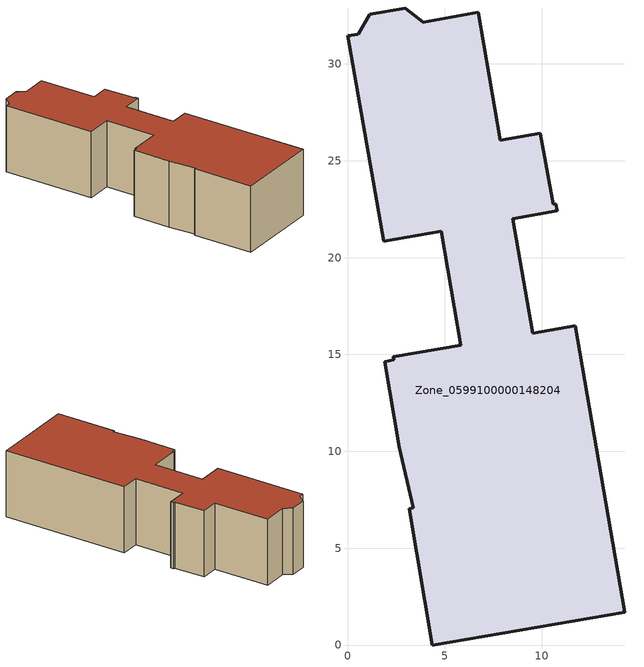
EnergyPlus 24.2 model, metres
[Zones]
Zone_0599100000148204
 floor ground (C_G): 3.39,7.08 2.65,10.22 1.91,14.62 2.36,14.73 2.34,14.89 5.82,15.47 4.81,21.37 1.86,20.86 0,31.45 0.53,31.54 1.14,32.57 2.96,32.89 3.89,32.15 6.72,32.66 7.87,26.06 9.93,26.43 10.6,22.75 10.74,22.79 10.81,22.41 8.52,22.01 9.54,16.1 11.74,16.48 14.29,1.69 4.36,0 3.18,7.04 z0
 wall outside (C_F): 3.89,32.15 2.96,32.89 1.14,32.57 0.53,31.54 0,31.45 1.86,20.86 4.81,21.37 5.82,15.47 2.34,14.89 2.36,14.73 1.91,14.62 2.65,10.22 3.39,7.08 3.18,7.04 4.36,0 14.29,1.69 11.74,16.48 9.54,16.1 8.52,22.01 10.81,22.41 10.74,22.79 10.6,22.75 9.93,26.43 7.87,26.06 6.72,32.66 3.89,32.15 z0:7.93
 roof outside (C_R): 10.81,22.41 10.74,22.79 10.6,22.75 9.93,26.43 7.87,26.06 6.72,32.66 3.89,32.15 2.96,32.89 1.14,32.57 0.53,31.54 0,31.45 1.86,20.86 4.81,21.37 5.82,15.47 2.34,14.89 2.36,14.73 1.91,14.62 2.65,10.22 3.39,7.08 3.18,7.04 4.36,0 14.29,1.69 11.74,16.48 9.54,16.1 8.52,22.01 z7.93
[BUILDING]
Pand.0599100000148204: North Axis=0; Terrain=City; Loads Convergence Tolerance Value=0.04; Temperature Convergence Tolerance Value=0.4; Solar Distribution=FullExterior; Maximum Number of Warmup Days=25; Minimum Number of Warmup Days=1
[Site:Location]
Rotterdam.The.Hague.AP_ZH_NLD Design_Conditions: Latitude=51.96; Longitude=4.45; Time Zone=1; Elevation=-4.5
[SITE:GROUNDTEMPERATURE:BUILDINGSURFACE]
18, 18, 18, 18, 18, 18, 18, 18, 18, 18, 18, 18
[MATERIAL] Thermal Absorptance=0.9; Solar Absorptance=0.7; Visible Absorptance=0.7
Name | Roughness | Thickness | Conductivity | Density | Specific Heat
G.D.1965 | MediumSmooth | 0.15 | 1 | 540 | 1210
F.D.1965 | Rough | 0.3 | 0.857143 | 1920 | 840
R.D.1965 | MediumRough | 0.2 | 0.08 | 1500 | 1000
[CONSTRUCTION]
C_G: G.D.1965
C_F: F.D.1965
C_R: R.D.1965
[ZONE]
Zone_0599100000148204: Type=1; Multiplier=1; Ceiling Height=Autocalculate; Volume=Autocalculate; Floor Area=autocalculate; Part of Total Floor Area=Yes
[ZONEINFILTRATION:DESIGNFLOWRATE]
Infil_Zone_0599100000148204: Zone or ZoneList or Space or SpaceList=Zone_0599100000148204; Schedule=AlwaysOn; Design Flow Rate Calculation Method=Flow/Area; Flow Rate per Floor Area=0.0042; Constant Term Coefficient=1; Temperature Term Coefficient=0; Velocity Term Coefficient=0; Velocity Squared Term Coefficient=0
[HVACTEMPLATE:ZONE:IDEALLOADSAIRSYSTEM]
Zone_0599100000148204: Maximum Heating Supply Air Temperature=50; Minimum Cooling Supply Air Temperature=13; Maximum Heating Supply Air Humidity Ratio=0.0156; Minimum Cooling Supply Air Humidity Ratio=0.0077; Heating Limit=NoLimit; Cooling Limit=NoLimit; Dehumidification Control Type=ConstantSensibleHeatRatio; Cooling Sensible Heat Ratio=0.7; Dehumidification Setpoint=60; Humidification Control Type=None; Humidification Setpoint=30; Outdoor Air Method=None; Outdoor Air Flow Rate per Person=0.00944; Outdoor Air Flow Rate per Zone Floor Area=0; Outdoor Air Flow Rate per Zone=0; Demand Controlled Ventilation Type=None; Outdoor Air Economizer Type=NoEconomizer; Heat Recovery Type=None; Sensible Heat Recovery Effectiveness=0.7; Latent Heat Recovery Effectiveness=0.65
[ZONECONTROL:THERMOSTAT]
ThermostatControl_Zone_0599100000148204: Zone or ZoneList=Zone_0599100000148204; Control Type Schedule=DualSetpointControlType; Control 1=Thermostat_Zone_0599100000148204; Temperature Difference Between Cutout And Setpoint=0
[THERMOSTATSETPOINT:DUALSETPOINT]
Thermostat_Zone_0599100000148204: Heating Setpoint Temperature Schedule=HeatingSetpoint_Zone_0599100000148204; Cooling Setpoint Temperature Schedule=CoolingSetpoint_Zone_0599100000148204
[SCHEDULE:COMPACT]
HeatingSetpoint_Zone_0599100000148204: Through: 12/31, For: AllDays, Until: 24:00, 21
CoolingSetpoint_Zone_0599100000148204: Through: 12/31, For: AllDays, Until: 24:00, 24
DualSetpointControlType: Through: 12/31, For: AllDays, Until: 24:00, 4
AlwaysOn: Through: 12/31, For: AllDays, Until: 24:00, 1
